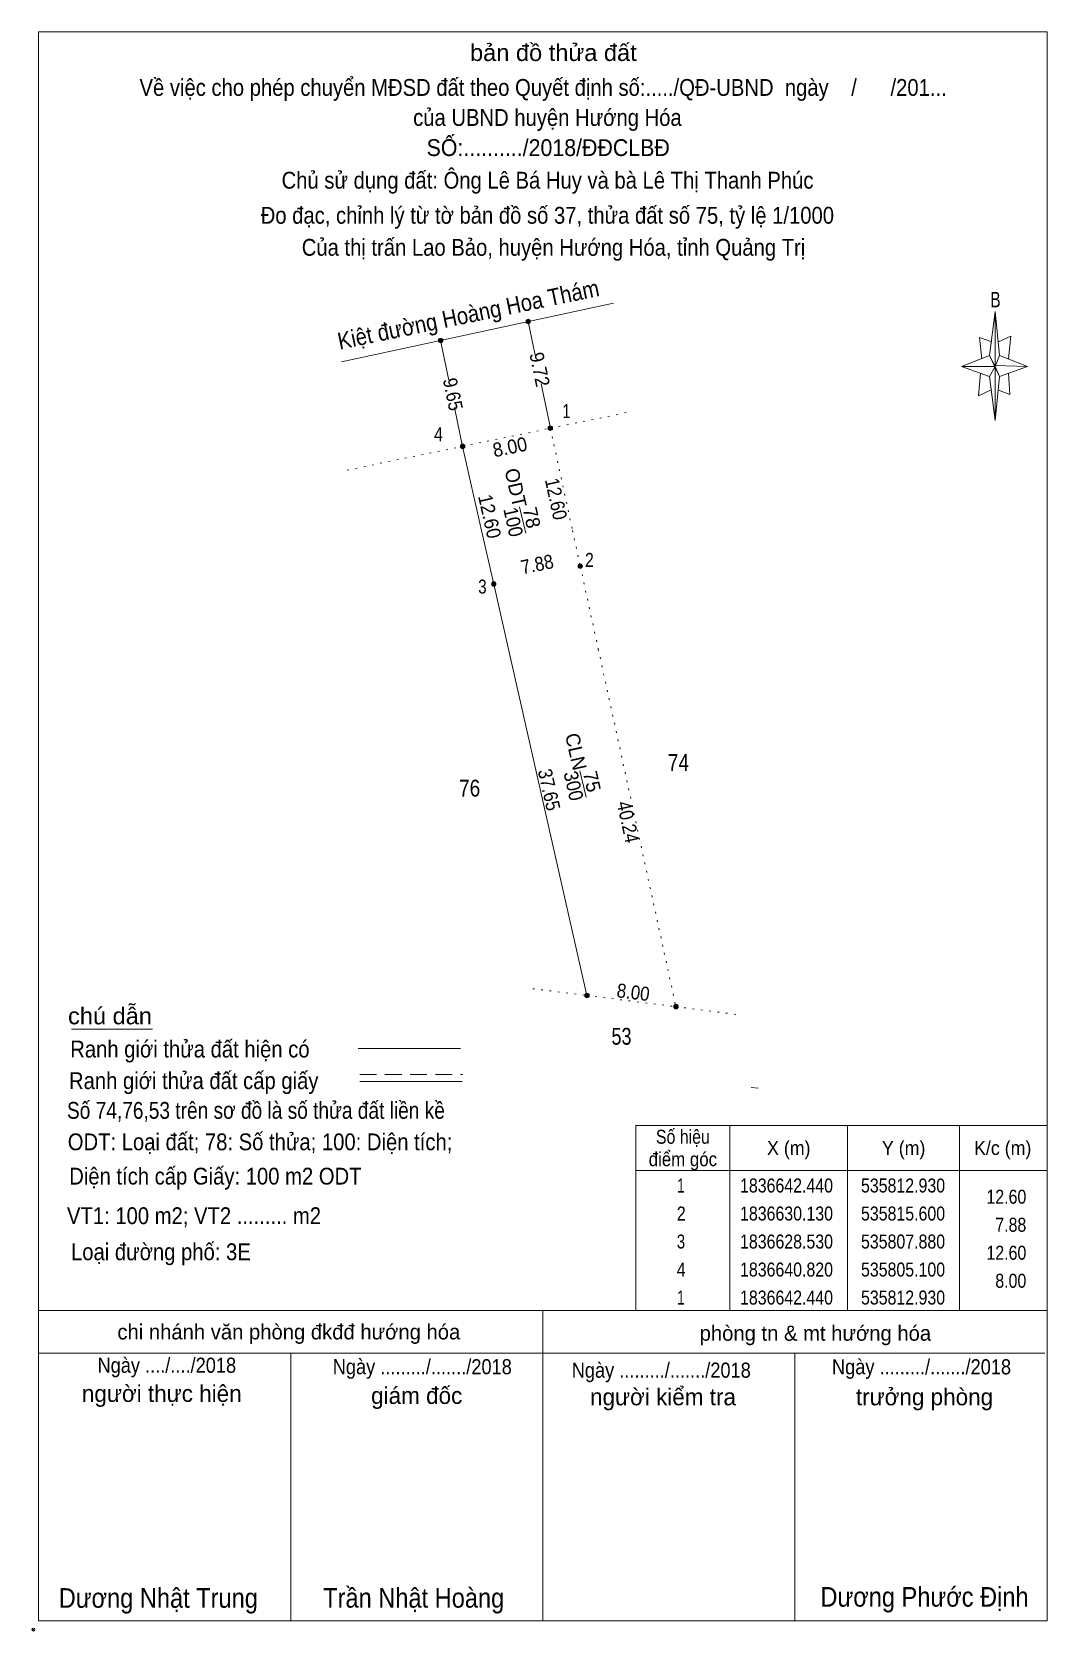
# Model space of a CAD drawing. Header units: metres. Extents: x 535312 to 535887, y 1836524 to 1836667.
# Drawn here: x 535311.7 to 535402.3, y 1836524.4 to 1836667.1 of the extents above.
import ezdxf
from ezdxf.enums import TextEntityAlignment as Align

# ---------------------------------------------------------------- set-up
doc = ezdxf.new("R2010")
doc.units = ezdxf.units.M
doc.header["$LTSCALE"] = 0.5
doc.header["$PDMODE"] = 32
doc.header["$PDSIZE"] = 0.25
doc.linetypes.add('DOTTED', pattern=[1.5, 0.3, -1.2])
doc.linetypes.add('MEDIUM_DASHED', pattern=[4.5, 3, -1.5])
for name, color, linetype, lineweight in [('10', 7, 'DOTTED', 13), ('17', 7, 'Continuous', 13), ('5', 7, 'Continuous', 13), ('51', 7, 'Continuous', 13), ('6', 7, 'Continuous', 13), ('63', 7, 'Continuous', 13), ('7', 7, 'Continuous', 13)]:
    doc.layers.add(name, color=color, linetype=linetype, lineweight=lineweight)

msp = doc.modelspace()

# ---------------------------------------------------------------- hatches: boundary and pattern name
at = {"layer": '63'}
for points in [[(535356.2, 1836641.23, 1), (535355.8, 1836641.23, 1)], [(535348.38, 1836639.54, 1), (535347.98, 1836639.54, 1)], [(535358.17, 1836631.71, 1), (535357.77, 1836631.71, 1)], [(535350.34, 1836630.09, 1), (535349.94, 1836630.09, 1)], [(535360.84, 1836619.4, 1), (535360.44, 1836619.4, 1)], [(535353.12, 1836617.8, 1), (535352.72, 1836617.8, 1)], [(535361.44, 1836581.08, 1), (535361.04, 1836581.08, 1)], [(535369.38, 1836580.08, 1), (535368.98, 1836580.08, 1)]]:
    msp.add_hatch(color=256, dxfattribs=at).paths.add_polyline_path(points)

# ---------------------------------------------------------------- linework, layer by layer
at = {"layer": '10'}
for p, q in [((535357.97, 1836631.71), (535364.84, 1836633.12)), ((535350.14, 1836630.09), (535357.97, 1836631.71)), ((535339.85, 1836627.97), (535350.14, 1836630.09)), ((535356.41, 1836581.69), (535361.24, 1836581.08)), ((535361.24, 1836581.08), (535369.18, 1836580.08)), ((535369.18, 1836580.08), (535374.6, 1836579.39))]:
    msp.add_line(p, q, dxfattribs=at)
at = {"layer": '10', "linetype": 'Continuous'}
msp.add_line((535376.51, 1836572.8), (535375.89, 1836572.86), dxfattribs=at)
msp.add_line((535376.51, 1836572.8), (535375.89, 1836572.86), dxfattribs=at)
at = {"layer": '10'}
for points in [[(535357.97, 1836631.71), (535359.95, 1836622.59), (535360.64, 1836619.4)], [(535360.64, 1836619.4), (535362.25, 1836612), (535369.18, 1836580.08)]]:
    msp.add_lwpolyline(points, dxfattribs=at)
at = {"layer": '17'}
msp.add_line((535315.22, 1836578.09), (535322.46, 1836578.09), dxfattribs=at)
at = {"layer": '5'}
for p, q in [((535397.17, 1836638.21), (535397.67, 1836642.11)), ((535398.07, 1836638.21), (535400.57, 1836637.21)), ((535397.17, 1836636.31), (535394.67, 1836637.21)), ((535398.07, 1836636.31), (535397.67, 1836632.41)), ((535398.87, 1836636.61), (535398.97, 1836634.71)), ((535398.97, 1836634.71), (535397.97, 1836635.11))]:
    msp.add_line(p, q, dxfattribs=at)
for points in [[(535312.3, 1836667.07), (535402.3, 1836667.07), (535402.3, 1836525.27), (535312.3, 1836525.27)], [(535397.67, 1836642.11), (535398.07, 1836638.21), (535397.67, 1836637.21)], [(535397.67, 1836637.21), (535394.67, 1836637.21), (535397.17, 1836638.21), (535398.07, 1836636.31), (535400.57, 1836637.21), (535397.67, 1836637.31)], [(535397.67, 1836637.21), (535397.67, 1836632.41), (535397.17, 1836636.31)]]:
    msp.add_lwpolyline(points, close=True, dxfattribs=at)
for points in [[(535397.37, 1836639.41), (535396.27, 1836639.81), (535396.47, 1836637.91)], [(535397.97, 1836639.41), (535399.07, 1836639.91), (535398.87, 1836637.91)], [(535397.67, 1836637.21), (535397.17, 1836638.21), (535394.67, 1836637.21)], [(535396.37, 1836636.61), (535396.17, 1836634.61), (535397.27, 1836635.11)], [(535397.67, 1836637.21), (535398.07, 1836636.31), (535400.57, 1836637.21)]]:
    msp.add_lwpolyline(points, dxfattribs=at)
at = {"layer": '51'}
for points in [[(535350.14, 1836630.09), (535351.84, 1836622.59), (535352.92, 1836617.8)], [(535352.92, 1836617.8), (535354.23, 1836612), (535361.24, 1836581.08)]]:
    msp.add_lwpolyline(points, dxfattribs=at)
at = {"layer": '6'}
for p, q in [((535340.82, 1836576.35), (535349.96, 1836576.35)), ((535340.96, 1836573.42), (535350.1, 1836573.42))]:
    msp.add_line(p, q, dxfattribs=at)
at = {"layer": '6', "linetype": 'MEDIUM_DASHED'}
msp.add_line((535340.96, 1836574.04), (535350.16, 1836574.04), dxfattribs=at)
at = {"layer": '63'}
for p, q in [((535339.33, 1836637.63), (535363.62, 1836642.87)), ((535356, 1836641.23), (535356.62, 1836638.24)), ((535348.18, 1836639.54), (535348.91, 1836636)), ((535357.15, 1836635.67), (535357.97, 1836631.71)), ((535349.42, 1836633.57), (535350.14, 1836630.09)), ((535360.59, 1836601.13), (535361.16, 1836598.78)), ((535374, 1836569.47), (535374, 1836552.97)), ((535384.5, 1836569.47), (535384.5, 1836552.97)), ((535394.5, 1836569.47), (535394.5, 1836552.97)), ((535365.6, 1836565.47), (535402.3, 1836565.47))]:
    msp.add_line(p, q, dxfattribs=at)
msp.add_lwpolyline([(535355.21, 1836624.68), (535355.27, 1836624.43), (535355.78, 1836622.33)], dxfattribs=at)
msp.add_lwpolyline([(535365.6, 1836569.47), (535402.3, 1836569.47), (535402.3, 1836552.97), (535365.6, 1836552.97)], close=True, dxfattribs=at)
for centre in [(535356, 1836641.23), (535348.18, 1836639.54), (535357.97, 1836631.71), (535350.14, 1836630.09), (535360.64, 1836619.4), (535352.92, 1836617.8), (535361.24, 1836581.08), (535369.18, 1836580.08)]:
    msp.add_circle(centre, 0.2, dxfattribs=at)
at = {"layer": '7'}
for p, q in [((535312.3, 1836552.97), (535402.3, 1836552.97)), ((535312.3, 1836552.97), (535402.3, 1836552.97)), ((535312.3, 1836552.97), (535402.3, 1836552.97)), ((535357.3, 1836525.27), (535357.3, 1836552.97)), ((535312.3, 1836549.17), (535402.1, 1836549.17)), ((535334.8, 1836525.27), (535334.8, 1836549.17)), ((535379.8, 1836525.27), (535379.8, 1836549.17)), ((535402.3, 1836525.27), (535312.3, 1836525.27))]:
    msp.add_line(p, q, dxfattribs=at)
msp.add_point((535311.83, 1836524.49), dxfattribs=at)

# ---------------------------------------------------------------- texts
at = {"layer": '5'}
for s, height, width, p in [('bản đồ thửa đất', 1.5, 1.05, (535358.24, 1836664.48)), ('Về việc cho phép chuyển MĐSD đất theo Quyết định số:...../QĐ-UBND  ngày    /      /201...', 1.5, 0.9, (535357.325, 1836661.37)), ('của UBND huyện Hướng Hóa', 1.5, 0.9, (535357.71, 1836658.69)), ('SỐ:........../2018/ĐĐCLBĐ', 1.5, 0.95, (535357.78, 1836656)), ('Chủ sử dụng đất: Ông Lê Bá Huy và bà Lê Thị Thanh Phúc', 1.5, 0.9, (535357.72, 1836653.09)), ('Đo đạc, chỉnh lý từ tờ bản đồ số 37, thửa đất số 75, tỷ lệ 1/1000 ', 1.5, 0.9, (535357.955, 1836649.96)), ('Của thị trấn Lao Bảo, huyện Hướng Hóa, tỉnh Quảng Trị', 1.5, 0.9, (535358.255, 1836647.1)), ('B', 1.378, 0.75, (535397.7, 1836642.5))]:
    msp.add_text(s, height=height, dxfattribs=dict(at, width=width)).set_placement(p, align=Align.CENTER)
at = {"layer": '6'}
for s, width, p in [('chú dẫn', 1.05, (535314.92, 1836578.51)), ('Ranh giới thửa đất hiện có ', 0.9, (535315.12, 1836575.55)), ('Ranh giới thửa đất cấp giấy', 0.9, (535315.01, 1836572.73)), ('Số 74,76,53 trên sơ đồ là số thửa đất liền kề', 0.85, (535314.83, 1836570.08)), ('ODT: Loại đất; 78: Số thửa; 100: Diện tích;', 0.9, (535314.9, 1836567.27)), ('Diện tích cấp Giấy: 100 m2 ODT', 0.9, (535315.03, 1836564.21)), ('VT1: 100 m2; VT2 ......... m2', 0.9, (535314.83, 1836560.68)), ('Loại đường phố: 3E', 0.9, (535315.19, 1836557.46))]:
    msp.add_text(s, height=1.5, dxfattribs=dict(at, width=width)).set_placement(p)
at = {"layer": '63'}
for s, height, rotation, width, p in [('Kiệt đường Hoàng Hoa Thám', 1.5, 11.678, 0.9, (535350.8032, 1836641.1217)), ('9.72', 1.25, 281.691, 0.95, (535356.409, 1836636.8266)), ('9.65', 1.25, 281.717, 0.9, (535348.6666, 1836634.6119)), ('8.00', 1.25, 11.689, 0.95, (535354.4884, 1836629.42)), ('12.60', 1.25, 282.238, 0.9, (535357.8727, 1836625.2675)), ('12.60', 1.25, 282.746, 0.95, (535351.9514, 1836623.7029)), ('100', 1.25, 282.761, 0.95, (535354.056, 1836623.2031)), ('7.88', 1.25, 11.709, 0.9, (535356.9182, 1836618.9564)), ('37.65', 1.25, 282.766, 0.9, (535357.2564, 1836599.3081)), ('300', 1.25, 282.761, 0.95, (535359.436, 1836599.6531)), ('40.24', 1.25, 282.254, 0.9, (535364.2932, 1836596.4376)), ('8.00', 1.25, 352.822, 0.9, (535365.2919, 1836580.7546))]:
    msp.add_text(s, height=height, rotation=rotation, dxfattribs=dict(at, width=width)).set_placement(p, align=Align.CENTER)
for s, width, p in [(' 1', 0.75, (535359.75, 1836632.61)), (' 4', 0.85, (535348.38, 1836630.55)), (' 2', 0.85, (535361.85, 1836619.33)), (' 3', 0.8, (535352.28, 1836616.95)), ('12.60', 0.85, (535400.45, 1836562.5)), ('7.88', 0.85, (535400.45, 1836560)), ('12.60', 0.85, (535400.45, 1836557.5)), ('8.00', 0.85, (535400.45, 1836555))]:
    msp.add_text(s, height=1.25, dxfattribs=dict(at, width=width)).set_placement(p, align=Align.RIGHT)
for s, p in [('ODT', (535354.2657, 1836626.2531)), ('78', (535355.702, 1836623.5881)), ('CLN', (535359.6432, 1836602.7081)), ('75', (535361.082, 1836600.0381))]:
    msp.add_text(s, height=1.25, rotation=282.761, dxfattribs=at).set_placement(p, align=Align.CENTER)
for s, height, width, p in [('74', 1.5, 0.85, (535369.4, 1836601.12)), ('76', 1.5, 0.85, (535350.765, 1836598.84)), ('53', 1.5, 0.8, (535364.32, 1836576.69)), ('Số hiệu', 1.25, 0.85, (535369.8, 1836567.85)), ('X (m)', 1.25, 0.95, (535379.25, 1836566.85)), ('Y (m)', 1.25, 0.95, (535389.505, 1836566.85)), ('K/c (m)', 1.25, 0.95, (535398.345, 1836566.85)), ('điểm góc', 1.25, 0.9, (535369.8, 1836565.85)), (' 1', 1.25, 0.75, (535369.45, 1836563.5)), ('1836642.440', 1.25, 0.85, (535379.05, 1836563.5)), ('535812.930', 1.25, 0.85, (535389.45, 1836563.5)), (' 2', 1.25, 0.85, (535369.455, 1836561)), ('1836630.130', 1.25, 0.85, (535379.05, 1836561)), ('535815.600', 1.25, 0.85, (535389.45, 1836561)), (' 3', 1.25, 0.8, (535369.445, 1836558.5)), ('1836628.530', 1.25, 0.85, (535379.05, 1836558.5)), ('535807.880', 1.25, 0.85, (535389.45, 1836558.5)), (' 4', 1.25, 0.85, (535369.45, 1836556)), ('1836640.820', 1.25, 0.85, (535379.05, 1836556)), ('535805.100', 1.25, 0.85, (535389.45, 1836556)), (' 1', 1.25, 0.75, (535369.45, 1836553.5)), ('1836642.440', 1.25, 0.85, (535379.05, 1836553.5)), ('535812.930', 1.25, 0.85, (535389.45, 1836553.5))]:
    msp.add_text(s, height=height, dxfattribs=dict(at, width=width)).set_placement(p, align=Align.CENTER)
at = {"layer": '7'}
for s, height, p in [('chi nhánh văn phòng đkđđ hướng hóa', 1.35, (535334.63, 1836550.39)), ('phòng tn & mt hướng hóa', 1.35, (535381.625, 1836550.27)), ('người thực hiện', 1.5, (535323.29, 1836544.81)), ('giám đốc', 1.5, (535346.045, 1836544.63)), ('người kiểm tra', 1.5, (535368.025, 1836544.51)), ('trưởng phòng', 1.5, (535391.365, 1836544.51))]:
    msp.add_text(s, height=height, dxfattribs=at).set_placement(p, align=Align.CENTER)
at = {"layer": '7', "width": 0.9}
for s, height, p in [('Ngày ..../..../2018', 1.35, (535323.74, 1836547.41)), ('Ngày ........./......./2018', 1.35, (535346.54, 1836547.28)), ('Ngày ........./......./2018', 1.35, (535367.87, 1836546.97)), ('Ngày ........./......./2018', 1.35, (535391.1, 1836547.27)), ('Dương Nhật Trung', 1.75, (535322.98, 1836526.44)), ('Trần Nhật Hoàng', 1.75, (535345.775, 1836526.45)), ('Dương Phước Định', 1.75, (535391.365, 1836526.54))]:
    msp.add_text(s, height=height, dxfattribs=at).set_placement(p, align=Align.CENTER)

doc.saveas('drawing.dxf')
